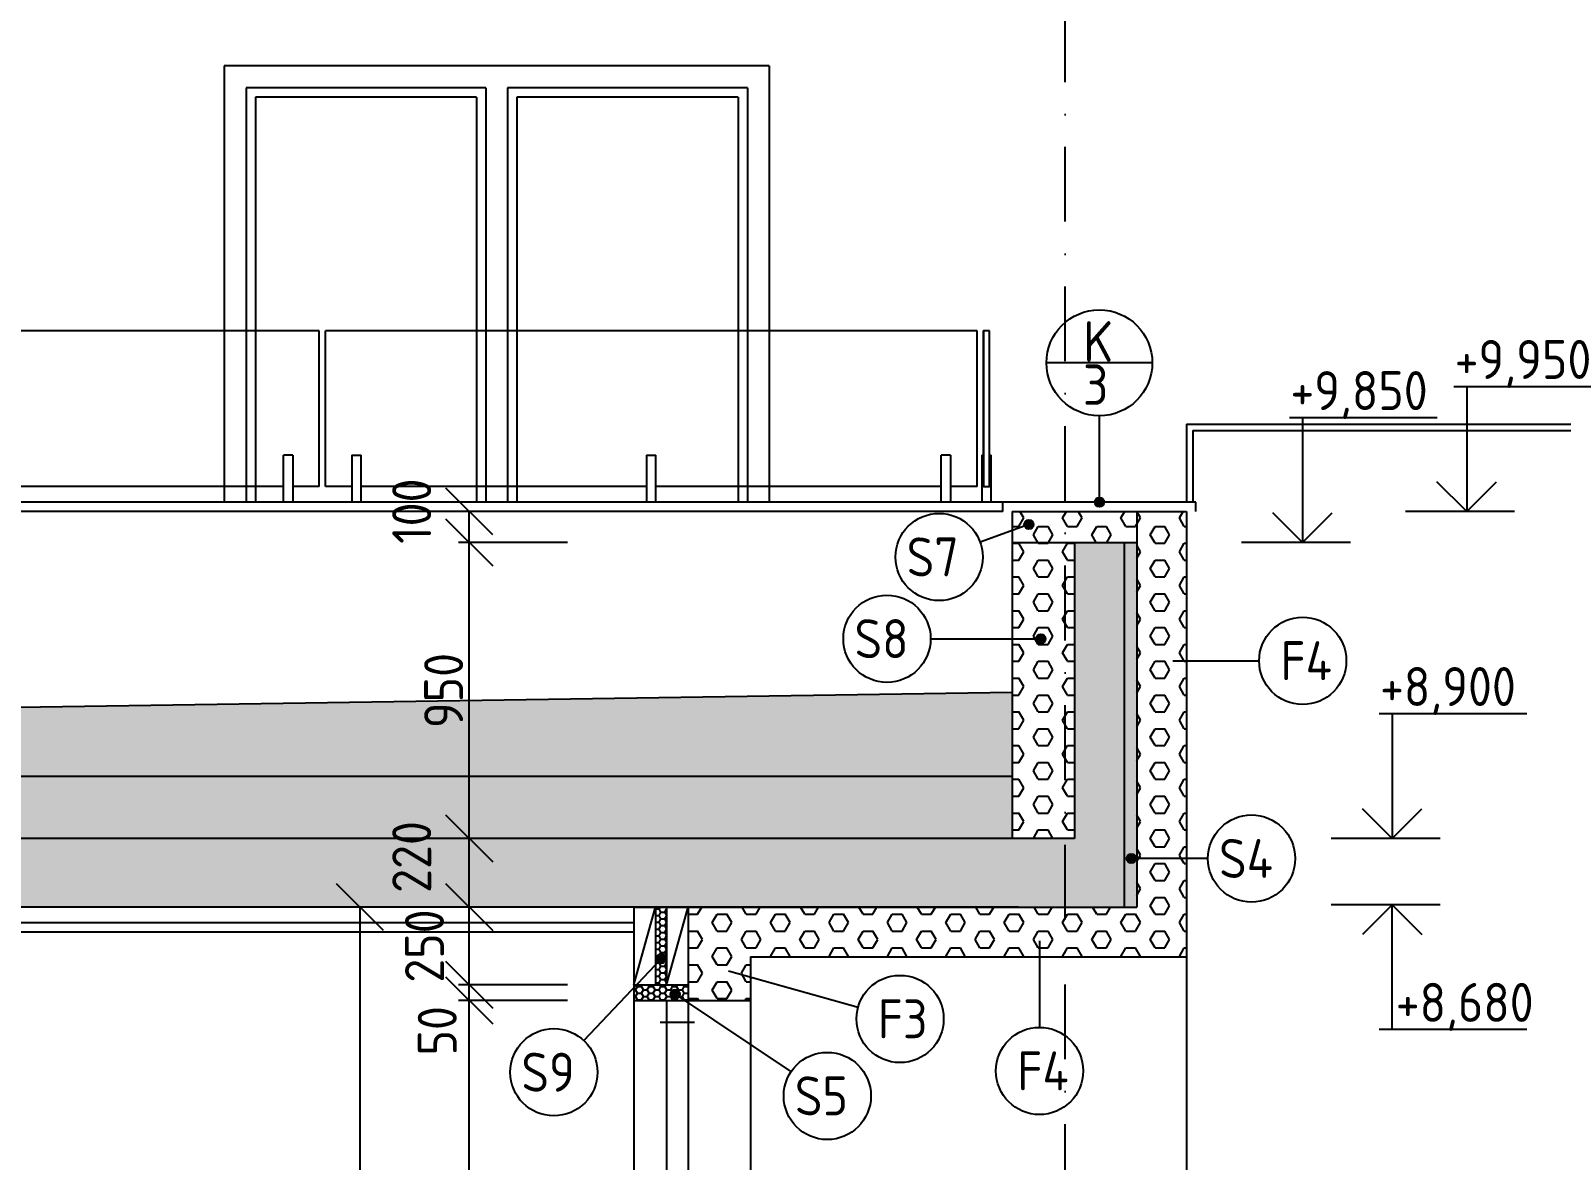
# Model space of a CAD drawing. Extents: x 3792242 to 5145247, y -1546315 to -1031918.
# Drawn here: x 3899197 to 3904112, y -1527777 to -1524150 of the extents above; entities that cross this region are included whole.
import ezdxf

# ---------------------------------------------------------------- set-up
doc = ezdxf.new("R2010")
doc.units = 0
doc.header["$MEASUREMENT"] = 0
doc.linetypes.add('BODKOCIARKOVANA_3', pattern=[5.6, 3, -1.3, 0, -1.3])
doc.layers.get('0').update_dxf_attribs({"linetype": 'CONTINUOUS'})
doc.layers.get('Defpoints').update_dxf_attribs({"color": 61, "linetype": 'CONTINUOUS'})
for name, color, linetype in [('KÓTY', 4, 'CONTINUOUS'), ('MÚRY', 1, 'CONTINUOUS'), ('OKNÁ', 143, 'CONTINUOUS'), ('osi', 253, 'CONTINUOUS'), ('TENKÁ', 7, 'CONTINUOUS'), ('ZARIADENIE1', 145, 'CONTINUOUS'), ('ŠRAFY', 82, 'CONTINUOUS'), ('šrafy-múry', 8, 'CONTINUOUS')]:
    doc.layers.add(name, color=color, linetype=linetype)
doc.styles.add('STYLE1', font='isocp.shx')
doc.dimstyles.new('STANDARD-50', dxfattribs={"dimtxt": 125, "dimasz": 150, "dimexe": 10, "dimexo": 200, "dimgap": 20, "dimtad": 1, "dimdsep": 46, "dimlunit": 6, "dimtxsty": 'STYLE1', "dimblk1": 'OBLIQUE', "dimblk2": 'OBLIQUE', "dimsah": 1, "dimcen": 2.5, "dimse1": 1, "dimse2": 1, "dimadec": 0, "dimazin": 0, "dimtfac": 1, "dimtmove": 1, "dimatfit": 3, "dimldrblk": 'OBLIQUE', "dimfxl": 1, "dimtolj": 1, "dimtzin": 0, "dimarcsym": 0})
pattern_1 = [(0, (-554060, -26883.5), (18.75, 10.825317547), [12.5, -25]), (120, (-554060, -26883.5), (-18.75, 10.825317547), [12.5, -25]), (60, (-554060, -26883.5), (6e-15, 21.650635095), [-25, 12.5])]
pattern_2 = [(0, (-559036, -17883.5), (0, 54.12658774), [31.25, -62.5]), (120, (-559036, -17883.5), (-46.875, -27.06329387), [31.25, -62.5]), (60, (-559004.75, -17883.5), (-46.875, 27.06329387), [31.25, -62.5])]
pattern_3 = [(0, (-51201, -33883.5), (0, 37.5), [37.5, -37.5]), (90, (-51201, -33883.5), (-37.5, 2e-15), [37.5, -37.5])]

# ---------------------------------------------------------------- blocks, each defined once
blk = doc.blocks.new('_OBLIQUE')
at = {"color": 0, "linetype": 'ByBlock'}
blk.add_line((-0.5, -0.5), (0.5, 0.5), dxfattribs=at)
blk = doc.blocks.new('*D32272')
at = {"layer": 'Defpoints', "color": 0}
for p in [(3900606, -1527263.8), (3901134, -1527263.8), (3901134, -1529643.8)]:
    blk.add_point(p, dxfattribs=at)
at = {"layer": 'KÓTY', "color": 0, "lineweight": -2, "ltscale": 0.25}
blk.add_line((3900606, -1529643.8), (3900606, -1527263.8), dxfattribs=at)
at = {"layer": 'KÓTY', "color": 0, "linetype": 'ByBlock', "lineweight": -2, "xscale": 150, "yscale": 150, "zscale": 150}
for p, rotation in [((3900606, -1527263.8), 90), ((3900606, -1529643.8), 270)]:
    blk.add_blockref('_OBLIQUE', p, dxfattribs=dict(at, rotation=rotation))
at = {"layer": 'KÓTY', "color": 0, "insert": (3900523.5, -1528453.8), "char_height": 125, "attachment_point": 5, "rotation": 90, "style": 'STYLE1'}
blk.add_mtext('\\A1;2ﾠ380', dxfattribs=at)
blk = doc.blocks.new('*D32273')
at = {"layer": 'Defpoints', "color": 0}
for p in [(3900606, -1527213.8), (3901134, -1527213.8), (3901134, -1527263.8)]:
    blk.add_point(p, dxfattribs=at)
at = {"layer": 'KÓTY', "color": 0, "lineweight": -2, "ltscale": 0.25}
blk.add_line((3900606, -1527263.8), (3900606, -1527213.8), dxfattribs=at)
at = {"layer": 'KÓTY', "color": 0, "linetype": 'ByBlock', "lineweight": -2, "xscale": 150, "yscale": 150, "zscale": 150}
for p, rotation in [((3900606, -1527213.8), 90), ((3900606, -1527263.8), 270)]:
    blk.add_blockref('_OBLIQUE', p, dxfattribs=dict(at, rotation=rotation))
at = {"layer": 'KÓTY', "color": 0, "insert": (3900503, -1527361), "char_height": 125, "attachment_point": 5, "rotation": 90, "style": 'STYLE1'}
blk.add_mtext('\\A1;50', dxfattribs=at)
blk = doc.blocks.new('*D32274')
at = {"layer": 'Defpoints', "color": 0}
for p in [(3900606, -1526963.8), (3901134, -1526963.8), (3901134, -1527213.8)]:
    blk.add_point(p, dxfattribs=at)
at = {"layer": 'KÓTY', "color": 0, "lineweight": -2, "ltscale": 0.25}
blk.add_line((3900606, -1527213.8), (3900606, -1526963.8), dxfattribs=at)
at = {"layer": 'KÓTY', "color": 0, "linetype": 'ByBlock', "lineweight": -2, "xscale": 150, "yscale": 150, "zscale": 150}
for p, rotation in [((3900606, -1526963.8), 90), ((3900606, -1527213.8), 270)]:
    blk.add_blockref('_OBLIQUE', p, dxfattribs=dict(at, rotation=rotation))
at = {"layer": 'KÓTY', "color": 0, "insert": (3900462, -1527089), "char_height": 125, "attachment_point": 5, "rotation": 90, "style": 'STYLE1'}
blk.add_mtext('\\A1;250', dxfattribs=at)
blk = doc.blocks.new('*D32275')
at = {"layer": 'Defpoints', "color": 0}
for p in [(3900606, -1526743.8), (3901134, -1526743.8), (3901134, -1526963.8)]:
    blk.add_point(p, dxfattribs=at)
at = {"layer": 'KÓTY', "color": 0, "lineweight": -2, "ltscale": 0.25}
blk.add_line((3900606, -1526963.8), (3900606, -1526743.8), dxfattribs=at)
at = {"layer": 'KÓTY', "color": 0, "linetype": 'ByBlock', "lineweight": -2, "xscale": 150, "yscale": 150, "zscale": 150}
for p, rotation in [((3900606, -1526743.8), 90), ((3900606, -1526963.8), 270)]:
    blk.add_blockref('_OBLIQUE', p, dxfattribs=dict(at, rotation=rotation))
at = {"layer": 'KÓTY', "color": 0, "insert": (3900421, -1526803), "char_height": 125, "attachment_point": 5, "rotation": 90, "style": 'STYLE1'}
blk.add_mtext('\\A1;220', dxfattribs=at)
blk = doc.blocks.new('*D32276')
at = {"layer": 'Defpoints', "color": 0}
for p in [(3900606, -1525793.8), (3902349, -1525793.8), (3901134, -1526743.8)]:
    blk.add_point(p, dxfattribs=at)
at = {"layer": 'KÓTY', "color": 0, "lineweight": -2, "ltscale": 0.25}
blk.add_line((3900606, -1526743.8), (3900606, -1525793.8), dxfattribs=at)
at = {"layer": 'KÓTY', "color": 0, "linetype": 'ByBlock', "lineweight": -2, "xscale": 150, "yscale": 150, "zscale": 150}
for p, rotation in [((3900606, -1525793.8), 90), ((3900606, -1526743.8), 270)]:
    blk.add_blockref('_OBLIQUE', p, dxfattribs=dict(at, rotation=rotation))
at = {"layer": 'KÓTY', "color": 0, "insert": (3900523.5, -1526268.8), "char_height": 125, "attachment_point": 5, "rotation": 90, "style": 'STYLE1'}
blk.add_mtext('\\A1;950', dxfattribs=at)
blk = doc.blocks.new('*D32277')
at = {"layer": 'Defpoints', "color": 0}
for p in [(3900606, -1525693.8), (3902629, -1525693.8), (3902349, -1525793.8)]:
    blk.add_point(p, dxfattribs=at)
at = {"layer": 'KÓTY', "color": 0, "lineweight": -2, "ltscale": 0.25}
blk.add_line((3900606, -1525793.8), (3900606, -1525693.8), dxfattribs=at)
at = {"layer": 'KÓTY', "color": 0, "linetype": 'ByBlock', "lineweight": -2, "xscale": 150, "yscale": 150, "zscale": 150}
for p, rotation in [((3900606, -1525693.8), 90), ((3900606, -1525793.8), 270)]:
    blk.add_blockref('_OBLIQUE', p, dxfattribs=dict(at, rotation=rotation))
at = {"layer": 'KÓTY', "color": 0, "insert": (3900421, -1525693), "char_height": 125, "attachment_point": 5, "rotation": 90, "style": 'STYLE1'}
blk.add_mtext('\\A1;100', dxfattribs=at)
blk = doc.blocks.new('*D32281')
at = {"layer": 'Defpoints', "color": 0}
for p in [(3900255, -1526963.8), (3901134, -1526963.8), (3901134, -1529643.8)]:
    blk.add_point(p, dxfattribs=at)
at = {"layer": 'KÓTY', "color": 0, "lineweight": -2, "ltscale": 0.25}
blk.add_line((3900255, -1529643.8), (3900255, -1526963.8), dxfattribs=at)
at = {"layer": 'KÓTY', "color": 0, "linetype": 'ByBlock', "lineweight": -2, "xscale": 150, "yscale": 150, "zscale": 150}
for p, rotation in [((3900255, -1526963.8), 90), ((3900255, -1529643.8), 270)]:
    blk.add_blockref('_OBLIQUE', p, dxfattribs=dict(at, rotation=rotation))
at = {"layer": 'KÓTY', "color": 0, "insert": (3900172.5, -1528303.8), "char_height": 125, "attachment_point": 5, "rotation": 90, "style": 'STYLE1'}
blk.add_mtext('\\A1;2ﾠ680', dxfattribs=at)
blk = doc.blocks.new('*D49738')
at = {"layer": 'Defpoints', "color": 0}
for p in [(3902909, -1525693.8), (3902909, -1527123.8), (3904791.5, -1527123.8)]:
    blk.add_point(p, dxfattribs=at)
at = {"layer": 'KÓTY', "color": 0, "lineweight": -2, "ltscale": 0.25}
blk.add_line((3904791.5, -1525693.8), (3904791.5, -1527123.8), dxfattribs=at)
at = {"layer": 'KÓTY', "color": 0, "linetype": 'ByBlock', "lineweight": -2, "xscale": 150, "yscale": 150, "zscale": 150}
for p, rotation in [((3904791.5, -1525693.8), 90), ((3904791.5, -1527123.8), 270)]:
    blk.add_blockref('_OBLIQUE', p, dxfattribs=dict(at, rotation=rotation))
at = {"layer": 'KÓTY', "color": 0, "insert": (3904709, -1526408.8), "char_height": 125, "attachment_point": 5, "rotation": 90, "style": 'STYLE1'}
blk.add_mtext('\\A1;1ﾠ430', dxfattribs=at)
blk = doc.blocks.new('*D49739')
at = {"layer": 'Defpoints', "color": 0}
for p in [(3902749, -1525693.8), (3902749, -1525793.8), (3904448.5, -1525793.8)]:
    blk.add_point(p, dxfattribs=at)
at = {"layer": 'KÓTY', "color": 0, "lineweight": -2, "ltscale": 0.25}
blk.add_line((3904448.5, -1525693.8), (3904448.5, -1525793.8), dxfattribs=at)
at = {"layer": 'KÓTY', "color": 0, "linetype": 'ByBlock', "lineweight": -2, "xscale": 150, "yscale": 150, "zscale": 150}
for p, rotation in [((3904448.5, -1525693.8), 90), ((3904448.5, -1525793.8), 270)]:
    blk.add_blockref('_OBLIQUE', p, dxfattribs=dict(at, rotation=rotation))
at = {"layer": 'KÓTY', "color": 0, "insert": (3904307, -1525829.5), "char_height": 125, "attachment_point": 5, "rotation": 90, "style": 'STYLE1'}
blk.add_mtext('\\A1;100', dxfattribs=at)
blk = doc.blocks.new('*D49740')
at = {"layer": 'Defpoints', "color": 0}
for p in [(3902749, -1525793.8), (3902749, -1526963.8), (3904448.5, -1526963.8)]:
    blk.add_point(p, dxfattribs=at)
at = {"layer": 'KÓTY', "color": 0, "lineweight": -2, "ltscale": 0.25}
blk.add_line((3904448.5, -1525793.8), (3904448.5, -1526963.8), dxfattribs=at)
at = {"layer": 'KÓTY', "color": 0, "linetype": 'ByBlock', "lineweight": -2, "xscale": 150, "yscale": 150, "zscale": 150}
for p, rotation in [((3904448.5, -1525793.8), 90), ((3904448.5, -1526963.8), 270)]:
    blk.add_blockref('_OBLIQUE', p, dxfattribs=dict(at, rotation=rotation))
at = {"layer": 'KÓTY', "color": 0, "insert": (3904366, -1526378.8), "char_height": 125, "attachment_point": 5, "rotation": 90, "style": 'STYLE1'}
blk.add_mtext('\\A1;1ﾠ170', dxfattribs=at)
blk = doc.blocks.new('*D49741')
at = {"layer": 'Defpoints', "color": 0}
for p in [(3902709, -1526963.8), (3902709, -1527123.8), (3904448.5, -1527123.8)]:
    blk.add_point(p, dxfattribs=at)
at = {"layer": 'KÓTY', "color": 0, "lineweight": -2, "ltscale": 0.25}
blk.add_line((3904448.5, -1526963.8), (3904448.5, -1527123.8), dxfattribs=at)
at = {"layer": 'KÓTY', "color": 0, "linetype": 'ByBlock', "lineweight": -2, "xscale": 150, "yscale": 150, "zscale": 150}
for p, rotation in [((3904448.5, -1526963.8), 90), ((3904448.5, -1527123.8), 270)]:
    blk.add_blockref('_OBLIQUE', p, dxfattribs=dict(at, rotation=rotation))
at = {"layer": 'KÓTY', "color": 0, "insert": (3904277.5, -1526994.5), "char_height": 125, "attachment_point": 5, "rotation": 90, "style": 'STYLE1'}
blk.add_mtext('\\A1;160', dxfattribs=at)
blk = doc.blocks.new('*D49742')
at = {"layer": 'Defpoints', "color": 0}
for p in [(3902909, -1527123.8), (3902859, -1529743.8), (3904791.5, -1529743.8)]:
    blk.add_point(p, dxfattribs=at)
at = {"layer": 'KÓTY', "color": 0, "lineweight": -2, "ltscale": 0.25}
blk.add_line((3904791.5, -1527123.8), (3904791.5, -1529743.8), dxfattribs=at)
at = {"layer": 'KÓTY', "color": 0, "linetype": 'ByBlock', "lineweight": -2, "xscale": 150, "yscale": 150, "zscale": 150}
for p, rotation in [((3904791.5, -1527123.8), 90), ((3904791.5, -1529743.8), 270)]:
    blk.add_blockref('_OBLIQUE', p, dxfattribs=dict(at, rotation=rotation))
at = {"layer": 'KÓTY', "color": 0, "insert": (3904701.5, -1528148), "char_height": 125, "attachment_point": 5, "rotation": 90, "style": 'STYLE1'}
blk.add_mtext('\\A1;2ﾠ620', dxfattribs=at)
blk = doc.blocks.new('*D49748')
at = {"layer": 'Defpoints', "color": 0}
for p in [(3901509, -1527123.8), (3901509, -1527263.8), (3904448.5, -1527263.8)]:
    blk.add_point(p, dxfattribs=at)
at = {"layer": 'KÓTY', "color": 0, "lineweight": -2, "ltscale": 0.25}
blk.add_line((3904448.5, -1527123.8), (3904448.5, -1527263.8), dxfattribs=at)
at = {"layer": 'KÓTY', "color": 0, "linetype": 'ByBlock', "lineweight": -2, "xscale": 150, "yscale": 150, "zscale": 150}
for p, rotation in [((3904448.5, -1527123.8), 90), ((3904448.5, -1527263.8), 270)]:
    blk.add_blockref('_OBLIQUE', p, dxfattribs=dict(at, rotation=rotation))
at = {"layer": 'KÓTY', "color": 0, "insert": (3904301, -1527304), "char_height": 125, "attachment_point": 5, "rotation": 90, "style": 'STYLE1'}
blk.add_mtext('\\A1;140', dxfattribs=at)
blk = doc.blocks.new('*D49749')
at = {"layer": 'Defpoints', "color": 0}
for p in [(3901509, -1527263.8), (3901134, -1529643.8), (3904448.5, -1529643.8)]:
    blk.add_point(p, dxfattribs=at)
at = {"layer": 'KÓTY', "color": 0, "lineweight": -2, "ltscale": 0.25}
blk.add_line((3904448.5, -1527263.8), (3904448.5, -1529643.8), dxfattribs=at)
at = {"layer": 'KÓTY', "color": 0, "linetype": 'ByBlock', "lineweight": -2, "xscale": 150, "yscale": 150, "zscale": 150}
for p, rotation in [((3904448.5, -1527263.8), 90), ((3904448.5, -1529643.8), 270)]:
    blk.add_blockref('_OBLIQUE', p, dxfattribs=dict(at, rotation=rotation))
at = {"layer": 'KÓTY', "color": 0, "insert": (3904366, -1528453.8), "char_height": 125, "attachment_point": 5, "rotation": 90, "style": 'STYLE1'}
blk.add_mtext('\\A1;2ﾠ380', dxfattribs=at)

msp = doc.modelspace()

# ---------------------------------------------------------------- hatches: boundary and pattern name
at = {"layer": 'TENKÁ'}
h = msp.add_hatch(color=256, dxfattribs=at)
h.dxf.hatch_style = 1
h.paths.add_polyline_path([(3902629, -1525648.77, 2.41421356), (3902644, -1525663.77, 0.41421356)])
h = msp.add_hatch(color=256, dxfattribs=at)
h.dxf.hatch_style = 1
h.paths.add_polyline_path([(3902403, -1525721, 2.41421356), (3902418, -1525736, 0.41421356)])
h = msp.add_hatch(color=256, dxfattribs=at)
h.dxf.hatch_style = 1
h.paths.add_polyline_path([(3902441, -1526087.676, 2.41421356), (3902456, -1526102.676, 0.41421356)])
h = msp.add_hatch(color=256, dxfattribs=at)
h.dxf.hatch_style = 1
h.paths.add_polyline_path([(3902731.5, -1526793.176, -2.41421356), (3902716.5, -1526808.176, -0.41421356)])
h = msp.add_hatch(color=256, dxfattribs=at)
h.dxf.hatch_style = 1
h.paths.add_polyline_path([(3901221.5, -1527115, -2.41421356), (3901206.5, -1527130, -0.41421356)])
h = msp.add_hatch(color=256, dxfattribs=at)
h.dxf.hatch_style = 1
h.paths.add_polyline_path([(3901267, -1527228, -2.41421356), (3901252, -1527243, -0.41421356)])
at = {"layer": 'ŠRAFY'}
h = msp.add_hatch(dxfattribs=at)
h.set_pattern_fill('HEX', color=256, scale=250)
h.set_pattern_definition(pattern_2)
h.paths.add_polyline_path([(3902909, -1526808.176), (3902909, -1525693.77), (3902349, -1525693.77), (3902349, -1526276.308), (3902349, -1526543.77), (3902349, -1526743.77), (3902549, -1526743.77), (3902549, -1525793.77), (3902709, -1525793.77), (3902749, -1525793.77), (3902749, -1526808.176)])
h = msp.add_hatch(dxfattribs=at)
h.set_pattern_fill('HONEY', color=256, scale=80, angle=180)
h.set_pattern_definition([(0, (-544415, -26883.5), (15, 8.660254038), [10, -20]), (120, (-544415, -26883.5), (-15, 8.660254038), [10, -20]), (60, (-544415, -26883.5), (9e-15, 17.320508076), [-20, 10])])
h.paths.add_polyline_path([(3902709, -1525793.77), (3902709, -1526963.77), (3902749, -1526963.77), (3902749, -1525793.77)])
h = msp.add_hatch(dxfattribs=at)
h.set_pattern_fill('SQUARE', color=256, scale=300)
h.set_pattern_definition(pattern_3)
h.paths.add_polyline_path([(3896802.459, -1526543.77), (3902349, -1526543.77), (3902349, -1526275.408), (3893948.353, -1526401.418), (3893946, -1526403.77), (3893943.717, -1526401.487), (3893791.5, -1526403.77), (3889469, -1526338.933), (3889469, -1526543.77)])
h.paths.add_polyline_path([(3890054, -1526564.799), (3890054, -1526277.201), (3890304, -1526277.201), (3890304, -1526564.799)], flags=9)
h.paths.add_polyline_path([(3896751.302, -1526317.059), (3897258.102, -1526317.059), (3897258.102, -1526517.173), (3896751.302, -1526517.173)], flags=24)
h.paths.add_polyline_path([(3900398.5, -1526412.57), (3900398.5, -1526124.971), (3900648.5, -1526124.971), (3900648.5, -1526412.57)], flags=9)
h = msp.add_hatch(dxfattribs=at)
h.set_pattern_fill('SQUARE', color=256, scale=300)
h.set_pattern_definition(pattern_3)
h.paths.add_polyline_path([(3896802.459, -1526743.77), (3902349, -1526743.77), (3902349, -1526543.77), (3896802.459, -1526543.77), (3896802.459, -1526743.77)])
h.paths.add_polyline_path([(3900296, -1526946.819), (3900296, -1526659.221), (3900546, -1526659.221), (3900546, -1526946.819)], flags=9)
h = msp.add_hatch(dxfattribs=at)
h.set_pattern_fill('HEX', color=256, scale=250)
h.set_pattern_definition(pattern_2)
h.paths.add_polyline_path([(3901309, -1527263.77), (3901509, -1527263.77), (3901509, -1527123.77), (3902909, -1527123.77), (3902909, -1526808.176), (3902749, -1526808.176), (3902749, -1526963.77), (3902709, -1526963.77), (3902369, -1526963.77), (3901309, -1526963.77), (3901309, -1527213.77)])
h = msp.add_hatch(dxfattribs=at)
h.set_pattern_fill('HONEY', color=256, scale=100)
h.set_pattern_definition(pattern_1)
h.paths.add_polyline_path([(3901204, -1526963.77), (3901204, -1527213.77), (3901239, -1527213.77), (3901239, -1526963.77)])
h = msp.add_hatch(dxfattribs=at)
h.set_pattern_fill('HONEY', color=256, scale=100)
h.set_pattern_definition(pattern_1)
h.paths.add_polyline_path([(3901309, -1527213.77), (3901239, -1527213.77), (3901204, -1527213.77), (3901134, -1527213.77), (3901134, -1527263.77), (3901239, -1527263.77), (3901309, -1527263.77)])
at = {"layer": 'šrafy-múry'}
h = msp.add_hatch(dxfattribs=at)
h.set_pattern_fill('ANSI36', color=253, scale=800, angle=360)
h.paths.add_polyline_path([(3889269, -1526743.77), (3889269, -1525793.77), (3889109, -1525793.77), (3889109, -1527213.77), (3889449, -1527213.77), (3889449, -1526963.77), (3892609, -1526963.77), (3892724, -1526963.77), (3894424, -1526963.77), (3894429, -1526963.77), (3894539, -1526963.77), (3897994, -1526963.77), (3901134, -1526963.77), (3901204, -1526963.77), (3901239, -1526963.77), (3901309, -1526963.77), (3902369, -1526963.77), (3902709, -1526963.77), (3902709, -1525793.77), (3902549, -1525793.77), (3902549, -1526743.77), (3902349, -1526743.77), (3889469, -1526743.77)])
h.paths.add_polyline_path([(3889877, -1527149.299), (3889877, -1526861.701), (3890127, -1526861.701), (3890127, -1527149.299)], flags=24)

# ---------------------------------------------------------------- linework, layer by layer
at = {"layer": 'KÓTY', "ltscale": 0.25}
for p, q in [((3903962.403, -1525693.77), (3903612.403, -1525693.77)), ((3900921.403, -1525793.77), (3900571.403, -1525793.77)), ((3903434.984, -1525793.77), (3903084.984, -1525793.77)), ((3903722.903, -1526743.77), (3903372.903, -1526743.77)), ((3903722.903, -1526956.541), (3903372.903, -1526956.541)), ((3900921.403, -1527213.77), (3900571.403, -1527213.77)), ((3900921.403, -1527263.77), (3900571.403, -1527263.77))]:
    msp.add_line(p, q, dxfattribs=at)
at = {"layer": 'MÚRY'}
for p, q in [((3902349, -1525693.77), (3902909, -1525693.77)), ((3902349, -1525693.77), (3902349, -1526275.408)), ((3902909, -1525693.77), (3902909, -1527123.77)), ((3902349, -1526275.408), (3893791.5, -1526403.77)), ((3901134, -1526963.77), (3894374, -1526963.77)), ((3902369, -1526963.77), (3897994, -1526963.77)), ((3901134, -1526963.77), (3901134, -1527263.77)), ((3901509, -1527123.77), (3901509, -1527263.77)), ((3901509, -1527123.77), (3902909, -1527123.77)), ((3901134, -1527263.77), (3901509, -1527263.77))]:
    msp.add_line(p, q, dxfattribs=at)
at = {"layer": 'OKNÁ'}
for p, q in [((3900629, -1524363.77), (3899919, -1524363.77)), ((3899919, -1524363.77), (3899919, -1525663.77)), ((3900629, -1524363.77), (3900629, -1525663.77)), ((3901469, -1524363.77), (3900759, -1524363.77)), ((3900759, -1524363.77), (3900759, -1525663.77)), ((3901469, -1524363.77), (3901469, -1525663.77))]:
    msp.add_line(p, q, dxfattribs=at)
at = {"layer": 'OKNÁ', "ltscale": 0.25}
for p, q in [((3902864.5, -1526173.481), (3903141.861, -1526173.481)), ((3902977.5, -1526808.176), (3902731.5, -1526808.176)), ((3902436.861, -1527072.639), (3902436.861, -1527350)), ((3901221.5, -1527130), (3900973.59, -1527392.444)), ((3901438.5, -1527169), (3901854.18, -1527285.333)), ((3901267, -1527243), (3901639.14, -1527492.298)), ((3901239, -1527263.77), (3901239, -1529643.77)), ((3901309, -1527263.77), (3901309, -1529643.77)), ((3901219, -1527333.77), (3901329, -1527333.77))]:
    msp.add_line(p, q, dxfattribs=at)
for centre in [(3902114.5, -1525840.176), (3901947, -1526102.676), (3903281.861, -1526173.481), (3903117.5, -1526808.176), (3901989, -1527323.064), (3900877.453, -1527494.216), (3902436.861, -1527490), (3901755.453, -1527570.216)]:
    msp.add_circle(centre, 140, dxfattribs=at)
at = {"layer": 'osi', "linetype": 'BODKOCIARKOVANA_3', "ltscale": 80}
msp.add_line((3902519, -1542239.5), (3902519, -1519829.5), dxfattribs=at)
at = {"layer": 'TENKÁ'}
for p, q in [((3899819, -1524263.77), (3899819, -1525663.77)), ((3901569, -1524263.77), (3899819, -1524263.77)), ((3901569, -1524263.77), (3901569, -1525663.77)), ((3900659, -1524333.77), (3899889, -1524333.77)), ((3899889, -1524333.77), (3899889, -1525663.77)), ((3900659, -1524333.77), (3900659, -1525663.77)), ((3901499, -1524333.77), (3900729, -1524333.77)), ((3900729, -1524333.77), (3900729, -1525663.77)), ((3901499, -1524333.77), (3901499, -1525663.77)), ((3902319, -1525663.77), (3889499, -1525663.77)), ((3902939, -1525663.77), (3902319, -1525663.77)), ((3902319, -1525693.77), (3902319, -1525663.77)), ((3902939, -1525663.77), (3902339, -1525663.77)), ((3902939, -1525693.77), (3902939, -1525663.77)), ((3902319, -1525693.77), (3889499, -1525693.77)), ((3902749, -1525693.77), (3902749, -1526963.77)), ((3902403, -1525736), (3902246.178, -1525792.627)), ((3902349, -1525793.77), (3902749, -1525793.77)), ((3902549, -1525793.77), (3902549, -1526743.77)), ((3902709, -1525793.77), (3902709, -1526963.77)), ((3902087, -1526102.676), (3902441, -1526102.676)), ((3902349, -1526275.408), (3902349, -1526743.77)), ((3889469, -1526543.77), (3902349, -1526543.77)), ((3902549, -1526743.77), (3889269, -1526743.77)), ((3901134, -1526963.77), (3902749, -1526963.77)), ((3901134, -1527213.77), (3901204, -1526963.77)), ((3901204, -1526963.77), (3901204, -1527213.77)), ((3901239, -1526963.77), (3901239, -1527213.77)), ((3901239, -1527213.77), (3901309, -1526963.77)), ((3901309, -1526963.77), (3901309, -1527263.77)), ((3894374, -1527013.77), (3901134, -1527013.77)), ((3894374, -1527043.77), (3901134, -1527043.77)), ((3902909, -1527123.77), (3902909, -1529623.77)), ((3901134, -1527213.77), (3901309, -1527213.77)), ((3901134, -1527263.77), (3901134, -1529643.77)), ((3901509, -1527263.77), (3901509, -1529665.77))]:
    msp.add_line(p, q, dxfattribs=at)
at = {"layer": 'TENKÁ', "ltscale": 0.25}
for p, q in [((3902799, -1525216.867), (3902459, -1525216.867)), ((3902629, -1525678.77), (3902629, -1525386.867))]:
    msp.add_line(p, q, dxfattribs=at)
at = {"layer": 'TENKÁ', "linetype": 'ByBlock', "ltscale": 0.25}
for p, q in [((3904241.264, -1525293.77), (3903767.366, -1525293.77)), ((3903808.459, -1525293.77), (3903808.459, -1525693.77)), ((3903713.845, -1525393.77), (3903239.947, -1525393.77)), ((3903281.041, -1525393.77), (3903281.041, -1525793.77)), ((3903808.459, -1525693.77), (3903713, -1525598.311)), ((3903808.459, -1525693.77), (3903903.919, -1525598.311)), ((3903281.041, -1525793.77), (3903185.581, -1525698.311)), ((3903281.041, -1525793.77), (3903376.5, -1525698.311)), ((3904001.764, -1526343.77), (3903527.866, -1526343.77)), ((3903568.959, -1526343.77), (3903568.959, -1526743.77)), ((3903568.959, -1526743.77), (3903473.5, -1526648.311)), ((3903568.959, -1526743.77), (3903664.419, -1526648.311)), ((3903568.959, -1526956.541), (3903473.5, -1527052)), ((3903568.959, -1526956.541), (3903664.419, -1527052)), ((3903568.959, -1527356.541), (3903568.959, -1526956.541)), ((3904001.764, -1527356.541), (3903527.866, -1527356.541))]:
    msp.add_line(p, q, dxfattribs=at)
at = {"layer": 'TENKÁ', "color": 8}
for p, q in [((3902909, -1525413.77), (3902909, -1525663.77)), ((3902909, -1525413.77), (3904619, -1525413.77)), ((3902929, -1525433.77), (3904619, -1525433.77)), ((3902929, -1525433.77), (3902929, -1525663.77)), ((3900009, -1525663.77), (3900009, -1525513.77)), ((3900039, -1525513.77), (3900009, -1525513.77)), ((3900039, -1525513.77), (3900039, -1525663.77)), ((3900229, -1525513.77), (3900229, -1525663.77)), ((3900229, -1525513.77), (3900259, -1525513.77)), ((3900259, -1525663.77), (3900259, -1525513.77)), ((3901175.25, -1525513.77), (3901175.25, -1525663.77)), ((3901175.25, -1525513.77), (3901205.25, -1525513.77)), ((3901205.25, -1525663.77), (3901205.25, -1525513.77)), ((3902121.5, -1525663.77), (3902121.5, -1525513.77)), ((3902151.5, -1525513.77), (3902121.5, -1525513.77)), ((3902151.5, -1525513.77), (3902151.5, -1525663.77)), ((3902251.5, -1525513.77), (3902256.5, -1525513.77)), ((3902251.5, -1525513.77), (3902251.5, -1525663.77)), ((3902276.5, -1525513.77), (3902281.5, -1525513.77)), ((3902281.5, -1525663.77), (3902281.5, -1525513.77))]:
    msp.add_line(p, q, dxfattribs=at)
at = {"layer": 'TENKÁ', "ltscale": 0.25}
msp.add_circle((3902629, -1525216.867), 170, dxfattribs=at)
at = {"layer": 'TENKÁ'}
for centre in [(3902629, -1525663.77), (3902403, -1525736), (3902441, -1526102.676), (3902731.5, -1526808.176), (3901221.5, -1527130), (3901267, -1527243)]:
    msp.add_circle(centre, 15, dxfattribs=at)
at = {"layer": 'ZARIADENIE1'}
for p, q in [((3900124, -1525113.77), (3898031.5, -1525113.77)), ((3900124, -1525613.77), (3900124, -1525113.77)), ((3900124, -1525613.77), (3900124, -1525113.77)), ((3900144, -1525613.77), (3900144, -1525113.77)), ((3900144, -1525613.77), (3900144, -1525113.77)), ((3900144, -1525613.77), (3900144, -1525113.77)), ((3902236.5, -1525113.77), (3900144, -1525113.77)), ((3902236.5, -1525613.77), (3902236.5, -1525113.77)), ((3902236.5, -1525613.77), (3902236.5, -1525113.77)), ((3902256.5, -1525613.77), (3902256.5, -1525113.77)), ((3902256.5, -1525613.77), (3902256.5, -1525113.77)), ((3902256.5, -1525613.77), (3902256.5, -1525113.77)), ((3900009, -1525613.77), (3899092.75, -1525613.77)), ((3900124, -1525613.77), (3900039, -1525613.77)), ((3900124, -1525613.77), (3900046.5, -1525613.77)), ((3900221.5, -1525613.77), (3900144, -1525613.77)), ((3900229, -1525613.77), (3900144, -1525613.77)), ((3901175.25, -1525613.77), (3900259, -1525613.77)), ((3900506.5, -1525613.77), (3900259, -1525613.77)), ((3902121.5, -1525613.77), (3901205.25, -1525613.77)), ((3902236.5, -1525613.77), (3902151.5, -1525613.77)), ((3902236.5, -1525613.77), (3902159, -1525613.77))]:
    msp.add_line(p, q, dxfattribs=at)
msp.add_lwpolyline([(3902276.5, -1525113.77), (3902256.5, -1525113.77), (3902256.5, -1525613.77), (3902276.5, -1525613.77)], close=True, dxfattribs=at)

# ---------------------------------------------------------------- texts
at = {"layer": 'TENKÁ', "style": 'STYLE1'}
for s, p in [('K', (3902576.97, -1525213.367)), ('3', (3902575.97, -1525352.004))]:
    msp.add_text(s, height=130, dxfattribs=at).set_placement(p)
at = {"layer": 'TENKÁ', "ltscale": 0.25, "style": 'STYLE1'}
for s, p in [('+9,950', (3903769.802, -1525268.444)), ('+9,850', (3903242.383, -1525368.444)), ('S7', (3902010.196, -1525902.354)), ('S8', (3901842.696, -1526164.854)), ('F4', (3903210.557, -1526235.658)), ('+8,900', (3903530.302, -1526318.444)), ('S4', (3903013.196, -1526870.354)), ('+8,680', (3903580.802, -1527332.444)), ('F3', (3901917.696, -1527385.242)), ('S9', (3900773.149, -1527556.394)), ('F4', (3902365.557, -1527552.178)), ('S5', (3901651.149, -1527632.394))]:
    msp.add_text(s, height=125, dxfattribs=at).set_placement(p)

# ---------------------------------------------------------------- dimensions: what is measured, and where the dimension line sits
at = {"layer": 'KÓTY', "ltscale": 0.25}
for base, p1, p2, picture, middle in [((3900606, -1525693.77), (3902349, -1525793.77), (3902629, -1525693.77), '*D32277', (3900421, -1525693.02)), ((3904791.5, -1527123.77), (3902909, -1525693.77), (3902909, -1527123.77), '*D49738', (3904708.957, -1526408.77)), ((3900606, -1525793.77), (3901134, -1526743.77), (3902349, -1525793.77), '*D32276', (3900523.5, -1526268.77)), ((3904448.5, -1526963.77), (3902749, -1525793.77), (3902749, -1526963.77), '*D49740', (3904365.957, -1526378.77)), ((3900606, -1526743.77), (3901134, -1526963.77), (3901134, -1526743.77), '*D32275', (3900421, -1526803.02)), ((3900255, -1526963.77), (3901134, -1529643.77), (3901134, -1526963.77), '*D32281', (3900172.457, -1528303.77)), ((3900606, -1527263.77), (3901134, -1529643.77), (3901134, -1527263.77), '*D32272', (3900523.457, -1528453.77)), ((3904448.5, -1529643.77), (3901509, -1527263.77), (3901134, -1529643.77), '*D49749', (3904365.957, -1528453.77))]:
    dim = msp.add_linear_dim(base=base, p1=p1, p2=p2, angle=90, dimstyle='STANDARD-50', override={"dimtxsty": 'STYLE1', "dimldrblk": 'OBLIQUE'}, dxfattribs=at)
    dim.commit()
    dim.dimension.update_dxf_attribs({"geometry": picture, "text_midpoint": middle})
for base, p1, p2, picture, middle in [((3904448.5, -1525793.77), (3902749, -1525693.77), (3902749, -1525793.77), '*D49739', (3904389.5, -1525829.5)), ((3904448.5, -1527123.77), (3902709, -1526963.77), (3902709, -1527123.77), '*D49741', (3904360, -1526994.5)), ((3900606, -1526963.77), (3901134, -1527213.77), (3901134, -1526963.77), '*D32274', (3900544.5, -1527089)), ((3904448.5, -1527263.77), (3901509, -1527123.77), (3901509, -1527263.77), '*D49748', (3904383.5, -1527304)), ((3904791.5, -1529743.77), (3902909, -1527123.77), (3902859, -1529743.77), '*D49742', (3904784, -1528148)), ((3900606, -1527213.77), (3901134, -1527263.77), (3901134, -1527213.77), '*D32273', (3900585.5, -1527361))]:
    dim = msp.add_linear_dim(base=base, p1=p1, p2=p2, angle=90, dimstyle='STANDARD-50', override={"dimtxsty": 'STYLE1', "dimldrblk": 'OBLIQUE'}, dxfattribs=at)
    dim.commit()
    dim.dimension.update_dxf_attribs({"geometry": picture, "text_midpoint": middle, "dimtype": 160})

doc.saveas('drawing.dxf')
